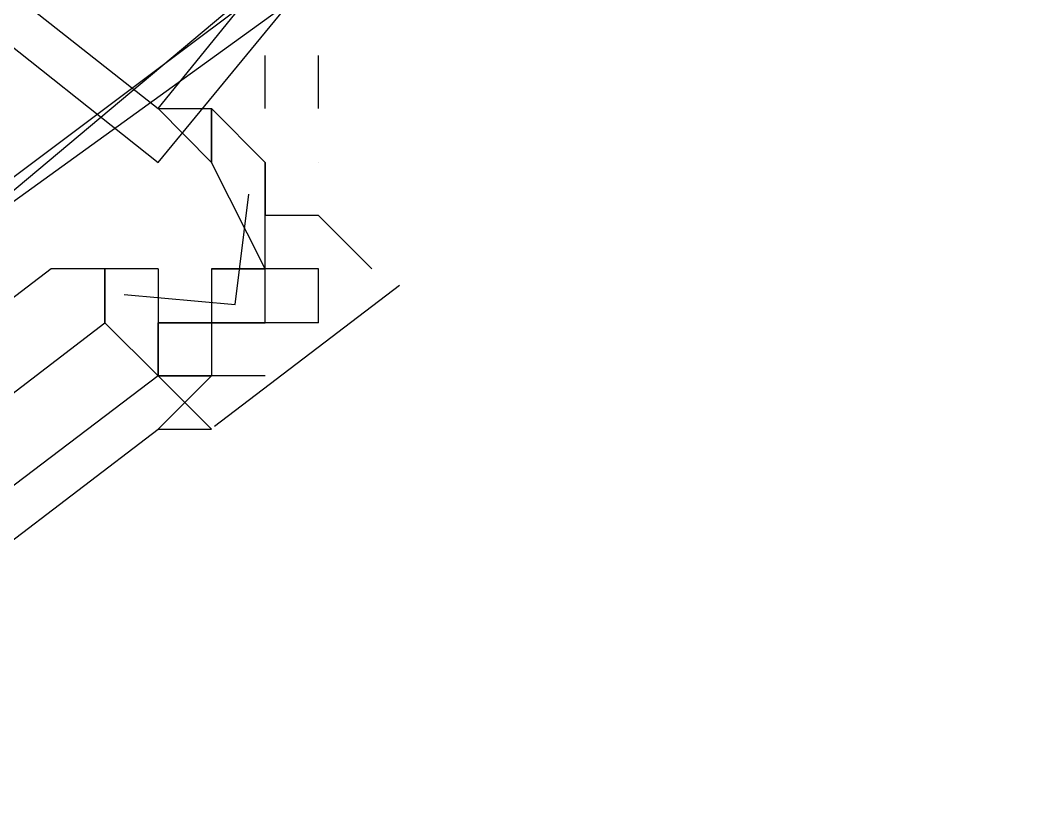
# Model space of a CAD drawing. Header units: feet. Extents: x -84 to 198, y -22 to 181.
# Drawn here: x 119.8056 to 120.0609, y 35.6409 to 35.8398 of the extents above; entities that cross this region are included whole.
import ezdxf

# ---------------------------------------------------------------- set-up
doc = ezdxf.new("R2010")
doc.units = ezdxf.units.FT
doc.layers.add('A-LINEA', color=7, linetype='CONTINUOUS')

msp = doc.modelspace()

# ---------------------------------------------------------------- linework, layer by layer
at = {"layer": 'A-LINEA'}
for p, q in [((119.8667, 35.8178), (119.8667, 35.8311)), ((119.8667, 35.8178), (119.8667, 35.8311)), ((119.8667, 35.8044), (119.8667, 35.8044)), ((119.8667, 35.8044), (119.8667, 35.8044)), ((119.8667, 35.8044), (119.8667, 35.8044)), ((119.8667, 35.8044), (119.8667, 35.8044)), ((119.8667, 35.8044), (119.8667, 35.8044)), ((119.8667, 35.8044), (119.8667, 35.8044)), ((119.8667, 35.8044), (119.8667, 35.7911)), ((119.8667, 35.8044), (119.8667, 35.8044)), ((119.8667, 35.8044), (119.8667, 35.8044)), ((119.8667, 35.8044), (119.8667, 35.7911)), ((119.8667, 35.8044), (119.8667, 35.8044)), ((119.8667, 35.8044), (119.8667, 35.8044)), ((119.8667, 35.8044), (119.8667, 35.8044)), ((119.8667, 35.8044), (119.8667, 35.8044)), ((119.8667, 35.8044), (119.8667, 35.8044)), ((119.8667, 35.8044), (119.8667, 35.8044)), ((119.8667, 35.8044), (119.8667, 35.8044)), ((119.8667, 35.8044), (119.8667, 35.8044)), ((119.8667, 35.8044), (119.8667, 35.8044)), ((119.8667, 35.8044), (119.8667, 35.7911)), ((119.8667, 35.8044), (119.8667, 35.8044)), ((119.8667, 35.8044), (119.8667, 35.8044)), ((119.8667, 35.8044), (119.8667, 35.7911)), ((119.8667, 35.8044), (119.8667, 35.8044)), ((119.8667, 35.8044), (119.8667, 35.8044)), ((119.8667, 35.8044), (119.8667, 35.8044)), ((119.88, 35.8044), (119.88, 35.8044)), ((119.88, 35.8044), (119.88, 35.8044)), ((119.8667, 35.7911), (119.8667, 35.7911)), ((119.8667, 35.7911), (119.8667, 35.7911)), ((119.88, 35.7911), (119.8667, 35.7911)), ((119.8667, 35.7911), (119.8667, 35.7911)), ((119.8667, 35.7911), (119.8667, 35.7911)), ((119.8667, 35.7911), (119.8667, 35.7911)), ((119.8667, 35.7911), (119.8667, 35.7911)), ((119.8667, 35.7911), (119.8667, 35.7911)), ((119.8667, 35.7911), (119.8667, 35.7911)), ((119.8667, 35.7911), (119.8667, 35.7911)), ((119.8667, 35.7911), (119.8667, 35.7911)), ((119.8667, 35.7911), (119.8667, 35.7911)), ((119.8667, 35.7911), (119.8667, 35.7911)), ((119.8667, 35.7911), (119.8667, 35.7911)), ((119.8667, 35.7911), (119.8667, 35.7911)), ((119.8667, 35.7911), (119.8667, 35.7911)), ((119.8667, 35.7911), (119.8667, 35.7911)), ((119.8667, 35.7911), (119.8667, 35.7911)), ((119.8667, 35.7911), (119.8667, 35.7911)), ((119.8667, 35.7911), (119.8667, 35.7911)), ((119.8667, 35.7911), (119.8667, 35.7911)), ((119.8667, 35.7778), (119.8667, 35.7911)), ((119.8667, 35.7778), (119.8667, 35.7911)), ((119.88, 35.7911), (119.8667, 35.7911)), ((119.8667, 35.7911), (119.8667, 35.7911)), ((119.8667, 35.7911), (119.8667, 35.7911)), ((119.88, 35.7911), (119.8667, 35.7911)), ((119.8667, 35.7911), (119.8667, 35.7911)), ((119.8667, 35.7911), (119.8667, 35.7911)), ((119.8667, 35.7911), (119.8667, 35.7911)), ((119.8667, 35.7911), (119.8667, 35.7911)), ((119.8667, 35.7911), (119.8667, 35.7911)), ((119.8667, 35.7911), (119.8667, 35.7911)), ((119.8667, 35.7911), (119.8667, 35.7911)), ((119.8667, 35.7911), (119.8667, 35.7911)), ((119.8667, 35.7911), (119.8667, 35.7911)), ((119.8667, 35.7911), (119.8667, 35.7911)), ((119.8667, 35.7911), (119.8667, 35.7911)), ((119.8667, 35.7911), (119.8667, 35.7911)), ((119.8667, 35.7911), (119.8667, 35.7911)), ((119.8667, 35.7911), (119.8667, 35.7911)), ((119.8667, 35.7911), (119.8667, 35.7911)), ((119.8667, 35.7911), (119.8667, 35.7911)), ((119.8667, 35.7911), (119.8667, 35.7911)), ((119.8667, 35.7911), (119.8667, 35.7911)), ((119.8667, 35.7778), (119.8667, 35.7911)), ((119.8667, 35.7778), (119.8667, 35.7911)), ((119.88, 35.7911), (119.8667, 35.7911)), ((119.88, 35.7911), (119.88, 35.7911)), ((119.88, 35.7911), (119.88, 35.7911)), ((119.88, 35.7911), (119.88, 35.7911)), ((119.88, 35.7911), (119.88, 35.7911)), ((119.88, 35.7911), (119.88, 35.7911)), ((119.88, 35.7911), (119.88, 35.7911)), ((119.88, 35.7911), (119.88, 35.7911)), ((119.88, 35.7911), (119.88, 35.7911)), ((119.88, 35.7911), (119.88, 35.7911)), ((119.88, 35.7911), (119.88, 35.7911)), ((119.88, 35.7911), (119.88, 35.7911)), ((119.88, 35.7911), (119.88, 35.7911)), ((119.88, 35.7911), (119.88, 35.7911)), ((119.88, 35.7911), (119.88, 35.7911)), ((119.88, 35.7911), (119.88, 35.7911)), ((119.88, 35.7911), (119.88, 35.7911)), ((119.88, 35.7911), (119.88, 35.7911)), ((119.88, 35.7911), (119.88, 35.7911)), ((119.88, 35.7911), (119.88, 35.7911)), ((119.88, 35.7911), (119.88, 35.7911)), ((119.88, 35.7911), (119.88, 35.7911)), ((119.88, 35.7911), (119.88, 35.7911)), ((119.88, 35.7911), (119.88, 35.7911)), ((119.88, 35.7911), (119.88, 35.7911)), ((119.88, 35.7911), (119.88, 35.7911)), ((119.88, 35.7911), (119.88, 35.7911)), ((119.88, 35.7911), (119.88, 35.7911)), ((119.88, 35.7911), (119.88, 35.7911)), ((119.88, 35.7911), (119.88, 35.7911)), ((119.88, 35.7911), (119.88, 35.7911)), ((119.88, 35.7911), (119.88, 35.7911)), ((119.88, 35.7911), (119.88, 35.7911)), ((119.8267, 35.7778), (119.8267, 35.7778)), ((119.8267, 35.7778), (119.8267, 35.7778)), ((119.8267, 35.7778), (119.8267, 35.7778)), ((119.8267, 35.7778), (119.8267, 35.7778)), ((119.8267, 35.7778), (119.8267, 35.7778)), ((119.8267, 35.7778), (119.8267, 35.7778)), ((119.84, 35.7778), (119.8267, 35.7778)), ((119.84, 35.7778), (119.8267, 35.7778)), ((119.8267, 35.7778), (119.8267, 35.7778)), ((119.8267, 35.7778), (119.8267, 35.7778)), ((119.8267, 35.7778), (119.8267, 35.7778)), ((119.8267, 35.7778), (119.8267, 35.7778)), ((119.8267, 35.7778), (119.8267, 35.7778)), ((119.8267, 35.7778), (119.8267, 35.7778)), ((119.8267, 35.7778), (119.8267, 35.7778)), ((119.8267, 35.7778), (119.8267, 35.7778)), ((119.8267, 35.7778), (119.8267, 35.7778)), ((119.84, 35.7778), (119.8267, 35.7778)), ((119.84, 35.7778), (119.8267, 35.7778)), ((119.8267, 35.7778), (119.8267, 35.7778)), ((119.8267, 35.7778), (119.8267, 35.7778)), ((119.8267, 35.7778), (119.8267, 35.7778)), ((119.84, 35.7778), (119.84, 35.7644)), ((119.84, 35.7778), (119.84, 35.7778)), ((119.84, 35.7778), (119.84, 35.7644)), ((119.84, 35.7778), (119.84, 35.7644)), ((119.84, 35.7778), (119.84, 35.7778)), ((119.84, 35.7778), (119.84, 35.7644)), ((119.8533, 35.7778), (119.8667, 35.7778)), ((119.8533, 35.7778), (119.8533, 35.7778)), ((119.8533, 35.7778), (119.8533, 35.7778)), ((119.8533, 35.7778), (119.8533, 35.7778)), ((119.8533, 35.7778), (119.8533, 35.7778)), ((119.8533, 35.7778), (119.8533, 35.7778)), ((119.8533, 35.7778), (119.8533, 35.7778)), ((119.8533, 35.7778), (119.8533, 35.7778)), ((119.8533, 35.7778), (119.8533, 35.7644)), ((119.8533, 35.7778), (119.8533, 35.7778)), ((119.8533, 35.7778), (119.8533, 35.7778)), ((119.8533, 35.7778), (119.8533, 35.7778)), ((119.8533, 35.7778), (119.8667, 35.7778)), ((119.8533, 35.7778), (119.8667, 35.7778)), ((119.8533, 35.7778), (119.8533, 35.7778)), ((119.8533, 35.7778), (119.8667, 35.7778)), ((119.8533, 35.7778), (119.8667, 35.7778)), ((119.8533, 35.7778), (119.8533, 35.7778)), ((119.8533, 35.7778), (119.8667, 35.7778)), ((119.8533, 35.7778), (119.8533, 35.7778)), ((119.8533, 35.7778), (119.8533, 35.7778)), ((119.8533, 35.7778), (119.8533, 35.7778)), ((119.8533, 35.7778), (119.8533, 35.7778)), ((119.8533, 35.7778), (119.8533, 35.7778)), ((119.8533, 35.7778), (119.8533, 35.7778)), ((119.8533, 35.7778), (119.8533, 35.7778)), ((119.8533, 35.7778), (119.8533, 35.7644)), ((119.8533, 35.7778), (119.8533, 35.7778)), ((119.8533, 35.7778), (119.8533, 35.7778)), ((119.8533, 35.7778), (119.8533, 35.7778)), ((119.8533, 35.7778), (119.8667, 35.7778)), ((119.8533, 35.7778), (119.8667, 35.7778)), ((119.8533, 35.7778), (119.8533, 35.7778)), ((119.8533, 35.7778), (119.8667, 35.7778)), ((119.8533, 35.7778), (119.8667, 35.7778)), ((119.8533, 35.7778), (119.8533, 35.7778)), ((119.8667, 35.7778), (119.8667, 35.7778)), ((119.8667, 35.7778), (119.8667, 35.7778)), ((119.8667, 35.7778), (119.8667, 35.7778)), ((119.8667, 35.7778), (119.8667, 35.7778)), ((119.8667, 35.7778), (119.8667, 35.7778)), ((119.8667, 35.7778), (119.8667, 35.7778)), ((119.8667, 35.7778), (119.8667, 35.7778)), ((119.8667, 35.7778), (119.8667, 35.7778)), ((119.8667, 35.7778), (119.8667, 35.7778)), ((119.8667, 35.7778), (119.8667, 35.7778)), ((119.8667, 35.7778), (119.8667, 35.7778)), ((119.8667, 35.7778), (119.8667, 35.7778)), ((119.8667, 35.7778), (119.8667, 35.7778)), ((119.8667, 35.7778), (119.8667, 35.7778)), ((119.8667, 35.7778), (119.8667, 35.7778)), ((119.8667, 35.7778), (119.8667, 35.7778)), ((119.88, 35.7778), (119.8667, 35.7778)), ((119.88, 35.7778), (119.8667, 35.7778)), ((119.8667, 35.7644), (119.8667, 35.7778)), ((119.8667, 35.7644), (119.8667, 35.7778)), ((119.8667, 35.7778), (119.8667, 35.7778)), ((119.8667, 35.7778), (119.8667, 35.7778)), ((119.8667, 35.7778), (119.8667, 35.7778)), ((119.8667, 35.7778), (119.8667, 35.7778)), ((119.8667, 35.7778), (119.8667, 35.7778)), ((119.8667, 35.7778), (119.8667, 35.7778)), ((119.8667, 35.7778), (119.8667, 35.7778)), ((119.8667, 35.7778), (119.8667, 35.7778)), ((119.8667, 35.7778), (119.8667, 35.7778)), ((119.8667, 35.7778), (119.8667, 35.7778)), ((119.8667, 35.7778), (119.8667, 35.7778)), ((119.8667, 35.7778), (119.8667, 35.7778)), ((119.8667, 35.7778), (119.8667, 35.7778)), ((119.8667, 35.7778), (119.8667, 35.7778)), ((119.8667, 35.7778), (119.8667, 35.7778)), ((119.8667, 35.7778), (119.8667, 35.7778)), ((119.88, 35.7778), (119.8667, 35.7778)), ((119.88, 35.7778), (119.8667, 35.7778)), ((119.8667, 35.7644), (119.8667, 35.7778)), ((119.8667, 35.7644), (119.8667, 35.7778)), ((119.88, 35.7778), (119.88, 35.7778)), ((119.88, 35.7778), (119.88, 35.7778)), ((119.88, 35.7778), (119.88, 35.7778)), ((119.88, 35.7778), (119.88, 35.7778)), ((119.88, 35.7778), (119.88, 35.7778)), ((119.88, 35.7778), (119.88, 35.7778)), ((119.88, 35.7778), (119.88, 35.7778)), ((119.88, 35.7778), (119.88, 35.7778)), ((119.88, 35.7778), (119.88, 35.7778)), ((119.88, 35.7778), (119.88, 35.7778)), ((119.88, 35.7778), (119.88, 35.7778)), ((119.88, 35.7778), (119.88, 35.7778)), ((119.88, 35.7644), (119.88, 35.7778)), ((119.88, 35.7778), (119.88, 35.7778)), ((119.88, 35.7778), (119.88, 35.7778)), ((119.88, 35.7778), (119.88, 35.7778)), ((119.88, 35.7778), (119.88, 35.7778)), ((119.88, 35.7778), (119.88, 35.7778)), ((119.88, 35.7778), (119.88, 35.7778)), ((119.88, 35.7778), (119.88, 35.7778)), ((119.88, 35.7778), (119.88, 35.7778)), ((119.88, 35.7778), (119.88, 35.7778)), ((119.88, 35.7778), (119.88, 35.7778)), ((119.88, 35.7778), (119.88, 35.7778)), ((119.88, 35.7778), (119.88, 35.7778)), ((119.88, 35.7778), (119.88, 35.7778)), ((119.88, 35.7778), (119.88, 35.7778)), ((119.88, 35.7778), (119.88, 35.7778)), ((119.88, 35.7778), (119.88, 35.7778)), ((119.88, 35.7778), (119.88, 35.7778)), ((119.88, 35.7778), (119.88, 35.7778)), ((119.88, 35.7778), (119.88, 35.7778)), ((119.88, 35.7778), (119.88, 35.7778)), ((119.88, 35.7644), (119.88, 35.7778)), ((119.88, 35.7778), (119.88, 35.7778)), ((119.88, 35.7778), (119.88, 35.7778)), ((119.88, 35.7778), (119.88, 35.7778)), ((119.88, 35.7778), (119.88, 35.7778)), ((119.88, 35.7778), (119.88, 35.7778)), ((119.88, 35.7778), (119.88, 35.7778)), ((119.88, 35.7778), (119.88, 35.7778)), ((119.88, 35.7778), (119.88, 35.7778)), ((119.8933, 35.7778), (119.8933, 35.7778)), ((119.8933, 35.7778), (119.8933, 35.7778)), ((119.8933, 35.7778), (119.8933, 35.7778)), ((119.8933, 35.7778), (119.8933, 35.7778)), ((119.8933, 35.7778), (119.8933, 35.7778)), ((119.8933, 35.7778), (119.8933, 35.7778)), ((119.9002, 35.7737), (119.8541, 35.7385)), ((119.9002, 35.7737), (119.8541, 35.7385)), ((119.8267, 35.7644), (119.8267, 35.7644)), ((119.8267, 35.7644), (119.8267, 35.7644)), ((119.8267, 35.7644), (119.8267, 35.7644)), ((119.8267, 35.7644), (119.8267, 35.7644)), ((119.8267, 35.7644), (119.8267, 35.7644)), ((119.8267, 35.7644), (119.8267, 35.7644)), ((119.8267, 35.7644), (119.8267, 35.7644)), ((119.8267, 35.7644), (119.8267, 35.7644)), ((119.8267, 35.7644), (119.8267, 35.7644)), ((119.8267, 35.7644), (119.8267, 35.7644)), ((119.8267, 35.7644), (119.8267, 35.7644)), ((119.8267, 35.7644), (119.8267, 35.7644)), ((119.84, 35.7644), (119.84, 35.7644)), ((119.84, 35.7644), (119.84, 35.7644)), ((119.8533, 35.7644), (119.84, 35.7644)), ((119.84, 35.7644), (119.84, 35.7511)), ((119.84, 35.7644), (119.84, 35.7644)), ((119.84, 35.7644), (119.84, 35.7644)), ((119.84, 35.7644), (119.84, 35.7644)), ((119.84, 35.7644), (119.84, 35.7644)), ((119.84, 35.7644), (119.84, 35.7644)), ((119.8533, 35.7644), (119.84, 35.7644)), ((119.8533, 35.7644), (119.84, 35.7644)), ((119.84, 35.7644), (119.84, 35.7511)), ((119.8533, 35.7644), (119.84, 35.7644)), ((119.84, 35.7644), (119.84, 35.7644)), ((119.84, 35.7644), (119.84, 35.7644)), ((119.84, 35.7644), (119.84, 35.7644)), ((119.84, 35.7644), (119.84, 35.7644)), ((119.84, 35.7644), (119.84, 35.7644)), ((119.84, 35.7644), (119.84, 35.7644)), ((119.84, 35.7644), (119.84, 35.7644)), ((119.84, 35.7644), (119.84, 35.7644)), ((119.84, 35.7644), (119.84, 35.7644)), ((119.84, 35.7644), (119.84, 35.7644)), ((119.84, 35.7644), (119.84, 35.7644)), ((119.84, 35.7644), (119.84, 35.7644)), ((119.8533, 35.7644), (119.84, 35.7644)), ((119.84, 35.7644), (119.84, 35.7511)), ((119.84, 35.7644), (119.84, 35.7644)), ((119.84, 35.7644), (119.84, 35.7644)), ((119.84, 35.7644), (119.84, 35.7644)), ((119.84, 35.7644), (119.84, 35.7644)), ((119.84, 35.7644), (119.84, 35.7644)), ((119.8533, 35.7644), (119.84, 35.7644)), ((119.8533, 35.7644), (119.84, 35.7644)), ((119.84, 35.7644), (119.84, 35.7511)), ((119.8533, 35.7644), (119.84, 35.7644)), ((119.84, 35.7644), (119.84, 35.7644)), ((119.84, 35.7644), (119.84, 35.7644)), ((119.84, 35.7644), (119.84, 35.7644)), ((119.84, 35.7644), (119.84, 35.7644)), ((119.84, 35.7644), (119.84, 35.7644)), ((119.84, 35.7644), (119.84, 35.7644)), ((119.84, 35.7644), (119.84, 35.7644)), ((119.84, 35.7644), (119.84, 35.7644)), ((119.84, 35.7644), (119.84, 35.7644)), ((119.84, 35.7644), (119.84, 35.7644)), ((119.8533, 35.7644), (119.8533, 35.7644)), ((119.8533, 35.7644), (119.8533, 35.7644)), ((119.8533, 35.7644), (119.8533, 35.7511)), ((119.8533, 35.7644), (119.8533, 35.7644)), ((119.8533, 35.7644), (119.8533, 35.7644)), ((119.8533, 35.7644), (119.8533, 35.7644)), ((119.8533, 35.7644), (119.8533, 35.7644)), ((119.8533, 35.7644), (119.8533, 35.7644)), ((119.8533, 35.7644), (119.8533, 35.7644)), ((119.8533, 35.7644), (119.8533, 35.7644)), ((119.8533, 35.7644), (119.8533, 35.7644)), ((119.8533, 35.7644), (119.8533, 35.7644)), ((119.8533, 35.7644), (119.8533, 35.7644)), ((119.8533, 35.7644), (119.8533, 35.7644)), ((119.8533, 35.7644), (119.8533, 35.7644)), ((119.8533, 35.7644), (119.8533, 35.7644)), ((119.8667, 35.7644), (119.8533, 35.7644)), ((119.8533, 35.7644), (119.8533, 35.7644)), ((119.8533, 35.7644), (119.8533, 35.7644)), ((119.8533, 35.7644), (119.8533, 35.7644)), ((119.8533, 35.7644), (119.8533, 35.7644)), ((119.8667, 35.7644), (119.8533, 35.7644)), ((119.8533, 35.7644), (119.8533, 35.7644)), ((119.8533, 35.7644), (119.8533, 35.7644)), ((119.8533, 35.7644), (119.8533, 35.7644)), ((119.8533, 35.7644), (119.8533, 35.7644)), ((119.8533, 35.7644), (119.8533, 35.7644)), ((119.8533, 35.7644), (119.8533, 35.7644)), ((119.8533, 35.7644), (119.8667, 35.7644)), ((119.8533, 35.7644), (119.8533, 35.7644)), ((119.8533, 35.7644), (119.8533, 35.7644)), ((119.8533, 35.7644), (119.8533, 35.7511)), ((119.8533, 35.7644), (119.8533, 35.7644)), ((119.8533, 35.7644), (119.8533, 35.7644)), ((119.8533, 35.7644), (119.8533, 35.7644)), ((119.8533, 35.7644), (119.8533, 35.7644)), ((119.8533, 35.7644), (119.8533, 35.7644)), ((119.8533, 35.7644), (119.8533, 35.7644)), ((119.8533, 35.7644), (119.8533, 35.7644)), ((119.8533, 35.7644), (119.8533, 35.7644)), ((119.8533, 35.7644), (119.8533, 35.7644)), ((119.8533, 35.7644), (119.8533, 35.7644)), ((119.8533, 35.7644), (119.8533, 35.7644)), ((119.8533, 35.7644), (119.8533, 35.7644)), ((119.8533, 35.7644), (119.8533, 35.7644)), ((119.8667, 35.7644), (119.8533, 35.7644)), ((119.8533, 35.7644), (119.8533, 35.7644)), ((119.8533, 35.7644), (119.8533, 35.7644)), ((119.8533, 35.7644), (119.8533, 35.7644)), ((119.8533, 35.7644), (119.8533, 35.7644)), ((119.8667, 35.7644), (119.8533, 35.7644)), ((119.8533, 35.7644), (119.8533, 35.7644)), ((119.8533, 35.7644), (119.8533, 35.7644)), ((119.8533, 35.7644), (119.8533, 35.7644)), ((119.8533, 35.7644), (119.8533, 35.7644)), ((119.8533, 35.7644), (119.8533, 35.7644)), ((119.8533, 35.7644), (119.8533, 35.7644)), ((119.8533, 35.7644), (119.8667, 35.7644)), ((119.8667, 35.7644), (119.8667, 35.7644)), ((119.8667, 35.7644), (119.8667, 35.7644)), ((119.8667, 35.7644), (119.8667, 35.7644)), ((119.8667, 35.7644), (119.8667, 35.7644)), ((119.8667, 35.7644), (119.8667, 35.7644)), ((119.8667, 35.7644), (119.8667, 35.7644)), ((119.88, 35.7644), (119.8667, 35.7644)), ((119.8667, 35.7644), (119.8667, 35.7644)), ((119.8667, 35.7644), (119.8667, 35.7644)), ((119.8667, 35.7644), (119.8667, 35.7644)), ((119.8667, 35.7644), (119.8667, 35.7644)), ((119.8667, 35.7644), (119.8667, 35.7644)), ((119.8667, 35.7644), (119.8667, 35.7644)), ((119.8667, 35.7644), (119.8667, 35.7644)), ((119.8667, 35.7644), (119.8667, 35.7644)), ((119.8667, 35.7644), (119.8667, 35.7644)), ((119.8667, 35.7644), (119.8667, 35.7644)), ((119.8667, 35.7644), (119.8667, 35.7644)), ((119.8667, 35.7644), (119.8667, 35.7644)), ((119.8667, 35.7644), (119.8667, 35.7644)), ((119.8667, 35.7644), (119.8667, 35.7644)), ((119.8667, 35.7644), (119.8667, 35.7644)), ((119.8667, 35.7644), (119.8667, 35.7644)), ((119.8667, 35.7644), (119.8667, 35.7644)), ((119.8667, 35.7644), (119.8667, 35.7644)), ((119.8667, 35.7644), (119.8667, 35.7644)), ((119.8667, 35.7644), (119.8667, 35.7644)), ((119.8667, 35.7644), (119.8667, 35.7644)), ((119.8667, 35.7644), (119.8667, 35.7644)), ((119.8667, 35.7644), (119.8667, 35.7644)), ((119.8667, 35.7644), (119.8667, 35.7644)), ((119.8667, 35.7644), (119.8667, 35.7644)), ((119.8667, 35.7644), (119.8667, 35.7644)), ((119.8667, 35.7644), (119.8667, 35.7644)), ((119.8667, 35.7644), (119.8667, 35.7644)), ((119.8667, 35.7644), (119.8667, 35.7644)), ((119.8667, 35.7644), (119.8667, 35.7644)), ((119.88, 35.7644), (119.8667, 35.7644)), ((119.8667, 35.7644), (119.8667, 35.7644)), ((119.8667, 35.7644), (119.8667, 35.7644)), ((119.8667, 35.7644), (119.8667, 35.7644)), ((119.8667, 35.7644), (119.8667, 35.7644)), ((119.8667, 35.7644), (119.8667, 35.7644)), ((119.8667, 35.7644), (119.8667, 35.7644)), ((119.8667, 35.7644), (119.8667, 35.7644)), ((119.8667, 35.7644), (119.8667, 35.7644)), ((119.8667, 35.7644), (119.8667, 35.7644)), ((119.8667, 35.7644), (119.8667, 35.7644)), ((119.8667, 35.7644), (119.8667, 35.7644)), ((119.8667, 35.7644), (119.8667, 35.7644)), ((119.8667, 35.7644), (119.8667, 35.7644)), ((119.8667, 35.7644), (119.8667, 35.7644)), ((119.8667, 35.7644), (119.8667, 35.7644)), ((119.8667, 35.7644), (119.8667, 35.7644)), ((119.8667, 35.7644), (119.8667, 35.7644)), ((119.8667, 35.7644), (119.8667, 35.7644)), ((119.8667, 35.7644), (119.8667, 35.7644)), ((119.8667, 35.7644), (119.8667, 35.7644)), ((119.8667, 35.7644), (119.8667, 35.7644)), ((119.8667, 35.7644), (119.8667, 35.7644)), ((119.8667, 35.7644), (119.8667, 35.7644)), ((119.8667, 35.7644), (119.8667, 35.7644)), ((119.88, 35.7644), (119.88, 35.7644)), ((119.88, 35.7644), (119.88, 35.7644)), ((119.88, 35.7644), (119.88, 35.7644)), ((119.88, 35.7644), (119.88, 35.7644)), ((119.88, 35.7644), (119.88, 35.7644)), ((119.88, 35.7644), (119.88, 35.7644)), ((119.84, 35.7511), (119.84, 35.7511)), ((119.84, 35.7511), (119.84, 35.7511)), ((119.84, 35.7511), (119.84, 35.7511)), ((119.84, 35.7511), (119.84, 35.7511)), ((119.84, 35.7511), (119.84, 35.7511)), ((119.84, 35.7511), (119.84, 35.7511)), ((119.84, 35.7511), (119.84, 35.7511)), ((119.84, 35.7511), (119.84, 35.7511)), ((119.84, 35.7511), (119.84, 35.7511)), ((119.84, 35.7511), (119.84, 35.7511)), ((119.84, 35.7511), (119.84, 35.7511)), ((119.84, 35.7511), (119.84, 35.7511)), ((119.84, 35.7511), (119.84, 35.7511)), ((119.84, 35.7511), (119.84, 35.7511)), ((119.84, 35.7511), (119.84, 35.7511)), ((119.84, 35.7511), (119.84, 35.7511)), ((119.84, 35.7511), (119.84, 35.7511)), ((119.84, 35.7511), (119.84, 35.7511)), ((119.84, 35.7511), (119.84, 35.7511)), ((119.84, 35.7511), (119.84, 35.7511)), ((119.84, 35.7511), (119.84, 35.7511)), ((119.84, 35.7511), (119.84, 35.7511)), ((119.84, 35.7511), (119.84, 35.7511)), ((119.84, 35.7511), (119.84, 35.7511)), ((119.84, 35.7511), (119.84, 35.7511)), ((119.84, 35.7511), (119.84, 35.7511)), ((119.8533, 35.7511), (119.8533, 35.7511)), ((119.8533, 35.7511), (119.8533, 35.7511)), ((119.8533, 35.7511), (119.8533, 35.7511)), ((119.8533, 35.7511), (119.8533, 35.7511)), ((119.8533, 35.7511), (119.8533, 35.7511)), ((119.8533, 35.7511), (119.8533, 35.7511)), ((119.8533, 35.7511), (119.8533, 35.7511)), ((119.8667, 35.7511), (119.8533, 35.7511)), ((119.8533, 35.7511), (119.8533, 35.7511)), ((119.8533, 35.7511), (119.8533, 35.7511)), ((119.8533, 35.7511), (119.8533, 35.7511)), ((119.8533, 35.7511), (119.8533, 35.7511)), ((119.8533, 35.7511), (119.8533, 35.7511)), ((119.8533, 35.7511), (119.8533, 35.7511)), ((119.8533, 35.7511), (119.8533, 35.7511)), ((119.8533, 35.7511), (119.8533, 35.7511)), ((119.8533, 35.7511), (119.8533, 35.7511)), ((119.8533, 35.7511), (119.8533, 35.7511)), ((119.8533, 35.7511), (119.8533, 35.7511)), ((119.8533, 35.7511), (119.8533, 35.7511)), ((119.8533, 35.7511), (119.8533, 35.7511)), ((119.8533, 35.7511), (119.8533, 35.7511)), ((119.8667, 35.7511), (119.8533, 35.7511)), ((119.8533, 35.7511), (119.8533, 35.7511)), ((119.8533, 35.7511), (119.8533, 35.7511)), ((119.8533, 35.7511), (119.8533, 35.7511)), ((119.8533, 35.7511), (119.8533, 35.7511)), ((119.8533, 35.7511), (119.8533, 35.7511)), ((119.8533, 35.7511), (119.8533, 35.7511)), ((119.8533, 35.7511), (119.8533, 35.7511)), ((119.8533, 35.7378), (119.8533, 35.7378)), ((119.8533, 35.7378), (119.8533, 35.7378)), ((119.8533, 35.7378), (119.8533, 35.7378)), ((119.8533, 35.7378), (119.8533, 35.7378)), ((119.8533, 35.7378), (119.8533, 35.7378)), ((119.8533, 35.7378), (119.8533, 35.7378))]:
    msp.add_line(p, q, dxfattribs=at)
for points in [[(103.4533, 25.1244), (105.36, 26.1111), (107.24, 27.1511), (109.1067, 28.2444), (110.9333, 29.3778), (112.7467, 30.5511), (114.52, 31.7644), (116.2667, 33.0311), (117.9733, 34.3244), (119.6533, 35.6711), (121.3067, 37.0578)], [(103.4533, 25.1244), (105.36, 26.1111), (107.24, 27.1511), (109.1067, 28.2444), (110.9333, 29.3778), (112.7467, 30.5511), (114.52, 31.7644), (116.2667, 33.0311), (117.9733, 34.3244), (119.6533, 35.6711), (121.3067, 37.0578)], [(119.56, 36.3911), (119.3867, 36.1644), (119.84, 35.8044), (120.0267, 36.0311), (119.56, 36.3911)], [(119.56, 36.3911), (119.3867, 36.1644), (119.84, 35.8044), (120.0267, 36.0311), (119.56, 36.3911)], [(119.5733, 36.3778), (119.4, 36.1644), (119.84, 35.8178), (120.0133, 36.0311), (119.5733, 36.3778)], [(119.5733, 36.3778), (119.4, 36.1644), (119.84, 35.8178), (120.0133, 36.0311), (119.5733, 36.3778)], [(119.36, 36.1911), (119.5867, 36.3644), (119.9467, 35.8978), (119.7067, 35.7244), (119.36, 36.1911)], [(119.36, 36.1911), (119.5867, 36.3644), (119.9467, 35.8978), (119.7067, 35.7244), (119.36, 36.1911)], [(119.3733, 36.1778), (119.5867, 36.3511), (119.9333, 35.8978), (119.72, 35.7378), (119.3733, 36.1778)], [(119.3733, 36.1778), (119.5867, 36.3511), (119.9333, 35.8978), (119.72, 35.7378), (119.3733, 36.1778)], [(119.88, 35.8178), (119.88, 35.8178), (119.88, 35.8178), (119.88, 35.8311), (119.88, 35.8311)], [(119.88, 35.8178), (119.88, 35.8178), (119.88, 35.8178), (119.88, 35.8311), (119.88, 35.8311)], [(119.8667, 35.7778), (119.8533, 35.8044), (119.8533, 35.8044), (119.8533, 35.8044), (119.8533, 35.8044), (119.8533, 35.8178), (119.8533, 35.8044), (119.84, 35.8178), (119.8533, 35.8178), (119.8533, 35.8178), (119.8533, 35.8178), (119.8533, 35.8178), (119.8533, 35.8178), (119.8533, 35.8178), (119.8533, 35.8178)], [(119.8667, 35.7778), (119.8533, 35.8044), (119.8533, 35.8044), (119.8533, 35.8044), (119.8533, 35.8044), (119.8533, 35.8178), (119.8533, 35.8044), (119.84, 35.8178), (119.8533, 35.8178), (119.8533, 35.8178), (119.8533, 35.8178), (119.8533, 35.8178), (119.8533, 35.8178), (119.8533, 35.8178), (119.8533, 35.8178)], [(119.8933, 35.7778), (119.88, 35.7911), (119.8667, 35.7911), (119.8667, 35.8044), (119.8533, 35.8178)], [(119.8933, 35.7778), (119.88, 35.7911), (119.8667, 35.7911), (119.8667, 35.8044), (119.8533, 35.8178)], [(119.88, 35.8044), (119.88, 35.8044), (119.88, 35.8044)], [(119.88, 35.8044), (119.88, 35.8044), (119.88, 35.8044)], [(119.8315, 35.7714), (119.8592, 35.7689), (119.8626, 35.7965)], [(119.8315, 35.7714), (119.8592, 35.7689), (119.8626, 35.7965)], [(119.8667, 35.7778), (119.8667, 35.7778), (119.8667, 35.7911)], [(119.8667, 35.7911), (119.8667, 35.7911), (119.8667, 35.7911), (119.8667, 35.7911)], [(119.8667, 35.7778), (119.8667, 35.7778), (119.8667, 35.7911)], [(119.8667, 35.7911), (119.8667, 35.7911), (119.8667, 35.7911), (119.8667, 35.7911)], [(116.6933, 33.3644), (119.8267, 35.7644), (119.8267, 35.7778), (119.8133, 35.7778), (116.68, 33.3911), (116.68, 33.3778), (116.6933, 33.3644)], [(116.6933, 33.3644), (119.8267, 35.7644), (119.8267, 35.7778), (119.8133, 35.7778), (116.68, 33.3911), (116.68, 33.3778), (116.6933, 33.3644)], [(119.8267, 35.7778), (119.8267, 35.7644), (119.84, 35.7511), (119.8533, 35.7511), (119.84, 35.7378)], [(119.8267, 35.7778), (119.8267, 35.7644), (119.84, 35.7511), (119.8533, 35.7511), (119.84, 35.7378)], [(119.84, 35.7778), (119.84, 35.7644), (119.8533, 35.7644)], [(119.84, 35.7778), (119.84, 35.7644), (119.8533, 35.7644)], [(119.8667, 35.7778), (119.8533, 35.7778), (119.8533, 35.7644)], [(119.8667, 35.7778), (119.8533, 35.7778), (119.8533, 35.7644)], [(119.88, 35.7778), (119.88, 35.7778), (119.8667, 35.7778), (119.8667, 35.7778)], [(119.88, 35.7778), (119.88, 35.7778), (119.8667, 35.7778), (119.8667, 35.7778)], [(119.84, 35.7511), (119.84, 35.7644), (119.84, 35.7511)], [(119.84, 35.7511), (119.84, 35.7644), (119.84, 35.7511)], [(116.7067, 33.3511), (119.84, 35.7378), (119.8533, 35.7378), (119.84, 35.7511), (116.6933, 33.3644), (116.7067, 33.3511)], [(116.7067, 33.3511), (119.84, 35.7378), (119.8533, 35.7378), (119.84, 35.7511), (116.6933, 33.3644), (116.7067, 33.3511)], [(119.8533, 35.7511), (119.84, 35.7511), (119.8533, 35.7511)], [(119.8533, 35.7511), (119.84, 35.7511), (119.8533, 35.7511)], [(119.8533, 35.7511), (119.84, 35.7511), (119.8533, 35.7511)], [(119.8533, 35.7511), (119.84, 35.7511), (119.8533, 35.7511)]]:
    msp.add_lwpolyline(points, dxfattribs=at)
msp.add_lwpolyline([(119.8533, 35.8178), (119.8533, 35.8178), (119.8533, 35.8178), (119.8533, 35.8178)], close=True, dxfattribs=at)
msp.add_lwpolyline([(119.8533, 35.8178), (119.8533, 35.8178), (119.8533, 35.8178), (119.8533, 35.8178)], close=True, dxfattribs=at)

doc.saveas('drawing.dxf')
